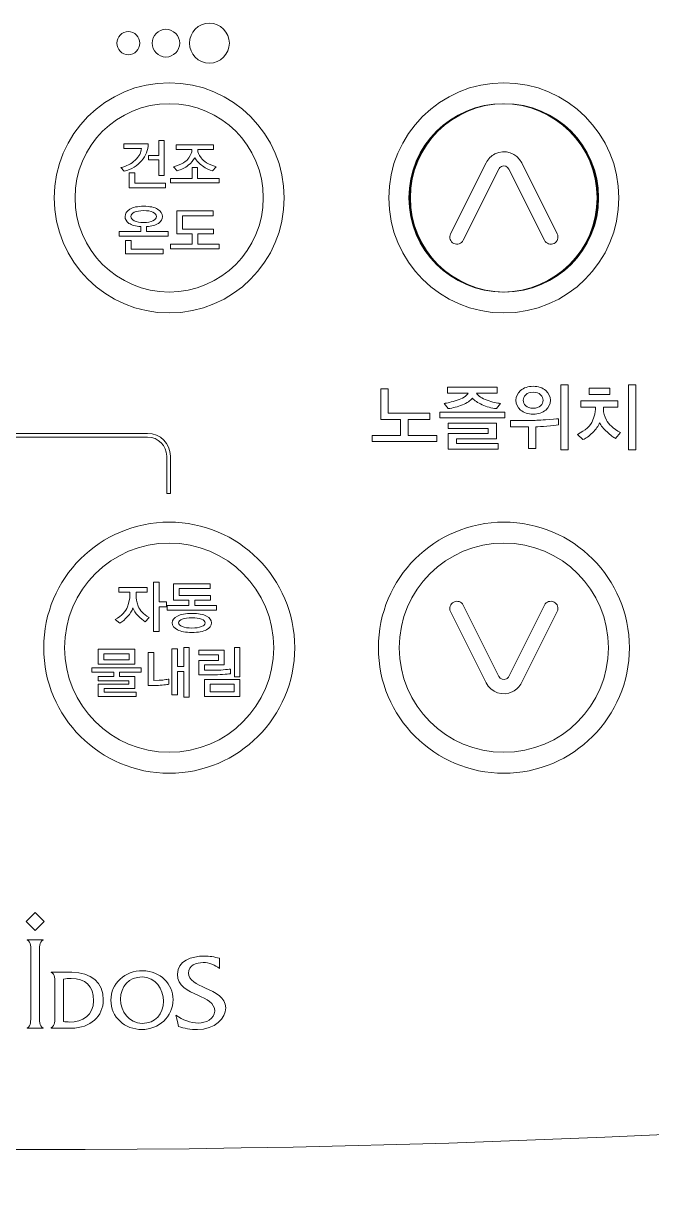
# Model space of a CAD drawing. Header units: millimetres. Extents: x -8699 to 14519, y -2727 to 7848.
# Drawn here: x 1474 to 1504, y -1086.7 to -1031.2 of the extents above; entities that cross this region are included whole.
import ezdxf

# ---------------------------------------------------------------- set-up
doc = ezdxf.new("R2010")
doc.units = ezdxf.units.MM
doc.layers.add('레이어 1', color=7, linetype='Continuous')

msp = doc.modelspace()

# ---------------------------------------------------------------- linework, layer by layer
at = {"layer": '레이어 1', "lineweight": 9}
for p, q in [((1480.428, -1037.522), (1480.428, -1036.817)), ((1480.428, -1036.817), (1480.694, -1036.817)), ((1480.694, -1036.817), (1480.694, -1038.491)), ((1479.941, -1037.742), (1479.941, -1037.522)), ((1479.941, -1037.522), (1480.428, -1037.522)), ((1480.428, -1037.742), (1479.941, -1037.742)), ((1480.428, -1038.491), (1480.428, -1037.742)), ((1482.023, -1038.62), (1482.023, -1038.097)), ((1482.023, -1038.097), (1482.289, -1038.097)), ((1482.289, -1038.097), (1482.289, -1038.62)), ((1479.024, -1039.078), (1479.024, -1038.358)), ((1479.024, -1038.358), (1479.29, -1038.358)), ((1479.29, -1038.358), (1479.29, -1038.857)), ((1480.694, -1038.491), (1480.428, -1038.491)), ((1480.986, -1038.841), (1480.986, -1038.62)), ((1480.986, -1038.62), (1482.023, -1038.62)), ((1482.289, -1038.62), (1483.326, -1038.62)), ((1483.326, -1038.62), (1483.326, -1038.841)), ((1480.758, -1039.078), (1479.024, -1039.078)), ((1479.29, -1038.857), (1480.758, -1038.857)), ((1480.758, -1038.857), (1480.758, -1039.078)), ((1483.326, -1038.841), (1480.986, -1038.841)), ((1481.302, -1041.267), (1481.302, -1040.181)), ((1481.302, -1040.181), (1483.028, -1040.181)), ((1483.028, -1040.181), (1483.028, -1040.405)), ((1483.028, -1040.405), (1481.566, -1040.405)), ((1481.566, -1040.405), (1481.566, -1041.046)), ((1482.023, -1041.267), (1481.302, -1041.267)), ((1481.566, -1041.046), (1483.049, -1041.046)), ((1482.023, -1041.769), (1482.023, -1041.267)), ((1483.049, -1041.267), (1482.297, -1041.267)), ((1482.297, -1041.267), (1482.297, -1041.769)), ((1483.049, -1041.046), (1483.049, -1041.267)), ((1478.844, -1042.232), (1478.844, -1041.59)), ((1478.844, -1041.59), (1479.109, -1041.59)), ((1479.109, -1041.59), (1479.109, -1042.011)), ((1479.109, -1042.011), (1480.649, -1042.011)), ((1480.649, -1042.011), (1480.649, -1042.232)), ((1480.986, -1041.99), (1480.986, -1041.769)), ((1480.986, -1041.769), (1482.023, -1041.769)), ((1483.323, -1041.99), (1480.986, -1041.99)), ((1482.297, -1041.769), (1483.323, -1041.769)), ((1483.323, -1041.769), (1483.323, -1041.99)), ((1480.649, -1042.232), (1478.844, -1042.232)), ((1474.09, -1074.138), (1474.518, -1073.711)), ((1474.518, -1074.565), (1474.09, -1074.138)), ((1474.518, -1073.711), (1474.945, -1074.138)), ((1474.945, -1074.138), (1474.518, -1074.565))]:
    msp.add_line(p, q, dxfattribs=at)
for points in [[(1490.627, -1051.202), (1490.627, -1050.906), (1491.995, -1050.906), (1491.995, -1050.144), (1491.043, -1050.144), (1491.043, -1048.673), (1491.396, -1048.673), (1491.396, -1049.847), (1493.385, -1049.847), (1493.385, -1050.144), (1492.352, -1050.144), (1492.352, -1050.906), (1493.731, -1050.906), (1493.731, -1051.202), (1490.627, -1051.202)], [(1499.654, -1051.601), (1499.654, -1048.496), (1500.007, -1048.496), (1500.007, -1051.601), (1499.654, -1051.601)], [(1501.002, -1048.944), (1501.002, -1048.648), (1502, -1048.648), (1502, -1048.944), (1501.002, -1048.944)], [(1502.882, -1051.601), (1502.882, -1048.496), (1503.235, -1048.496), (1503.235, -1051.601), (1502.882, -1051.601)], [(1493.872, -1050.066), (1493.872, -1049.791), (1496.977, -1049.791), (1496.977, -1050.066), (1493.872, -1050.066)], [(1494.274, -1051.565), (1494.274, -1050.811), (1496.179, -1050.811), (1496.179, -1050.581), (1494.274, -1050.581), (1494.274, -1050.317), (1496.575, -1050.317), (1496.575, -1051.068), (1494.669, -1051.068), (1494.669, -1051.294), (1496.652, -1051.294), (1496.652, -1051.565), (1494.274, -1051.565)], [(1480.452, -1057.924), (1480.452, -1058.855), (1480.803, -1058.855), (1480.803, -1059.099), (1480.452, -1059.099), (1480.452, -1060.284), (1480.183, -1060.284), (1480.183, -1057.924), (1480.452, -1057.924)], [(1480.837, -1059.26), (1480.837, -1059.037), (1481.875, -1059.037), (1481.875, -1058.774), (1481.138, -1058.774), (1481.138, -1058.002), (1482.886, -1058.002), (1482.886, -1058.225), (1481.409, -1058.225), (1481.409, -1058.552), (1482.913, -1058.552), (1482.913, -1058.774), (1482.154, -1058.774), (1482.154, -1059.037), (1483.197, -1059.037), (1483.197, -1059.26), (1480.837, -1059.26)], [(1477.542, -1061.839), (1477.542, -1061.129), (1479.291, -1061.129), (1479.291, -1061.839), (1477.542, -1061.839)], [(1479.022, -1061.341), (1477.811, -1061.341), (1477.811, -1061.631), (1479.022, -1061.631), (1479.022, -1061.341)], [(1481.626, -1063.411), (1481.626, -1062.191), (1481.323, -1062.191), (1481.323, -1063.304), (1481.063, -1063.304), (1481.063, -1061.106), (1481.323, -1061.106), (1481.323, -1061.952), (1481.626, -1061.952), (1481.626, -1061.051), (1481.886, -1061.051), (1481.886, -1063.411), (1481.626, -1063.411)], [(1484.045, -1062.443), (1484.045, -1061.051), (1484.313, -1061.051), (1484.313, -1062.443), (1484.045, -1062.443)], [(1478.277, -1062.223), (1477.237, -1062.223), (1477.237, -1062.017), (1479.596, -1062.017), (1479.596, -1062.223), (1478.556, -1062.223), (1478.556, -1062.43), (1479.291, -1062.43), (1479.291, -1062.998), (1477.827, -1062.998), (1477.827, -1063.181), (1479.349, -1063.181), (1479.349, -1063.384), (1477.542, -1063.384), (1477.542, -1062.802), (1479.004, -1062.802), (1479.004, -1062.631), (1477.542, -1062.631), (1477.542, -1062.43), (1478.277, -1062.43), (1478.277, -1062.223)], [(1482.618, -1063.384), (1482.618, -1062.572), (1484.305, -1062.572), (1484.305, -1063.384), (1482.618, -1063.384)], [(1484.036, -1062.797), (1482.886, -1062.797), (1482.886, -1063.159), (1484.036, -1063.159), (1484.036, -1062.797)]]:
    msp.add_lwpolyline(points, dxfattribs=at)
for points, knots in [([(1481.435, -1032.159), (1481.435, -1032.525), (1481.139, -1032.821), (1480.774, -1032.821), (1480.409, -1032.821), (1480.113, -1032.525), (1480.113, -1032.159), (1480.113, -1031.794), (1480.409, -1031.498), (1480.774, -1031.498), (1481.139, -1031.498), (1481.435, -1031.794), (1481.435, -1032.159)], [0, 0, 0, 0, 1, 1, 1, 2, 2, 2, 3, 3, 3, 4, 4, 4, 4]), ([(1483.806, -1032.159), (1483.806, -1032.686), (1483.38, -1033.112), (1482.853, -1033.112), (1482.328, -1033.112), (1481.901, -1032.686), (1481.901, -1032.159), (1481.901, -1031.633), (1482.328, -1031.207), (1482.853, -1031.207), (1483.38, -1031.207), (1483.806, -1031.633), (1483.806, -1032.159)], [0, 0, 0, 0, 1, 1, 1, 2, 2, 2, 3, 3, 3, 4, 4, 4, 4]), ([(1479.528, -1032.159), (1479.528, -1032.464), (1479.281, -1032.711), (1478.977, -1032.711), (1478.672, -1032.711), (1478.425, -1032.464), (1478.425, -1032.159), (1478.425, -1031.855), (1478.672, -1031.608), (1478.977, -1031.608), (1479.281, -1031.608), (1479.528, -1031.855), (1479.528, -1032.159)], [0, 0, 0, 0, 1, 1, 1, 2, 2, 2, 3, 3, 3, 4, 4, 4, 4]), ([(1475.431, -1039.554), (1475.431, -1042.591), (1477.893, -1045.054), (1480.931, -1045.054), (1483.968, -1045.054), (1486.431, -1042.591), (1486.431, -1039.554), (1486.431, -1036.516), (1483.968, -1034.053), (1480.931, -1034.053), (1477.893, -1034.053), (1475.431, -1036.516), (1475.431, -1039.554)], [0, 0, 0, 0, 1, 1, 1, 2, 2, 2, 3, 3, 3, 4, 4, 4, 4]), ([(1496.931, -1045.054), (1499.969, -1045.054), (1502.431, -1042.591), (1502.431, -1039.554), (1502.431, -1036.516), (1499.969, -1034.053), (1496.931, -1034.053), (1493.893, -1034.053), (1491.431, -1036.516), (1491.431, -1039.554), (1491.431, -1042.591), (1493.893, -1045.054), (1496.931, -1045.054)], [0, 0, 0, 0, 1, 1, 1, 2, 2, 2, 3, 3, 3, 4, 4, 4, 4]), ([(1476.431, -1039.554), (1476.431, -1042.039), (1478.446, -1044.054), (1480.931, -1044.054), (1483.416, -1044.054), (1485.431, -1042.039), (1485.431, -1039.554), (1485.431, -1037.068), (1483.416, -1035.054), (1480.931, -1035.054), (1478.446, -1035.054), (1476.431, -1037.068), (1476.431, -1039.554)], [0, 0, 0, 0, 1, 1, 1, 2, 2, 2, 3, 3, 3, 4, 4, 4, 4]), ([(1492.463, -1039.554), (1492.463, -1042.039), (1494.478, -1044.054), (1496.963, -1044.054), (1499.448, -1044.054), (1501.463, -1042.039), (1501.463, -1039.554), (1501.463, -1037.068), (1499.448, -1035.054), (1496.963, -1035.054), (1494.478, -1035.054), (1492.463, -1037.068), (1492.463, -1039.554)], [0, 0, 0, 0, 1, 1, 1, 2, 2, 2, 3, 3, 3, 4, 4, 4, 4]), ([(1483.004, -1038.258), (1482.855, -1038.223), (1482.697, -1038.147), (1482.529, -1038.03), (1482.362, -1037.914), (1482.237, -1037.782), (1482.156, -1037.635)], [2, 2, 2, 2, 3, 3, 3, 4, 4, 4, 4]), ([(1479.007, -1040.771), (1478.882, -1040.681), (1478.82, -1040.571), (1478.82, -1040.442), (1478.82, -1040.301), (1478.895, -1040.186), (1479.046, -1040.093)], [4, 4, 4, 4, 5, 5, 5, 6, 6, 6, 6]), ([(1479.046, -1040.093), (1479.196, -1040.002), (1479.418, -1039.955), (1479.71, -1039.955), (1480.006, -1039.955), (1480.229, -1040.002), (1480.379, -1040.093)], [6, 6, 6, 6, 7, 7, 7, 8, 8, 8, 8]), ([(1479.263, -1040.242), (1479.152, -1040.297), (1479.096, -1040.363), (1479.096, -1040.442), (1479.096, -1040.524), (1479.152, -1040.593), (1479.263, -1040.648)], [2, 2, 2, 2, 3, 3, 3, 4, 4, 4, 4]), ([(1480.156, -1040.241), (1480.045, -1040.187), (1479.897, -1040.161), (1479.71, -1040.161), (1479.524, -1040.161), (1479.375, -1040.188), (1479.263, -1040.242)], [0, 0, 0, 0, 1, 1, 1, 2, 2, 2, 2]), ([(1479.263, -1040.648), (1479.375, -1040.703), (1479.524, -1040.731), (1479.71, -1040.731), (1479.894, -1040.731), (1480.043, -1040.703), (1480.154, -1040.648), (1480.266, -1040.593), (1480.322, -1040.525), (1480.322, -1040.445), (1480.322, -1040.362), (1480.266, -1040.294), (1480.156, -1040.241)], [4, 4, 4, 4, 5, 5, 5, 6, 6, 6, 7, 7, 7, 8, 8, 8, 8]), ([(1480.379, -1040.093), (1480.528, -1040.186), (1480.603, -1040.301), (1480.603, -1040.442), (1480.603, -1040.571), (1480.54, -1040.681), (1480.415, -1040.771)], [8, 8, 8, 8, 9, 9, 9, 10, 10, 10, 10]), ([(1496.13, -1049.228), (1496.389, -1049.316), (1496.603, -1049.366), (1496.772, -1049.378), (1496.772, -1049.378), (1496.581, -1049.625), (1496.581, -1049.625), (1496.332, -1049.604), (1496.102, -1049.543), (1495.892, -1049.442), (1495.681, -1049.341), (1495.526, -1049.236), (1495.424, -1049.128), (1495.33, -1049.25), (1495.171, -1049.357), (1494.948, -1049.447), (1494.725, -1049.538), (1494.496, -1049.597), (1494.264, -1049.625), (1494.264, -1049.625), (1494.073, -1049.378), (1494.073, -1049.378), (1494.219, -1049.362), (1494.427, -1049.312), (1494.696, -1049.228), (1494.965, -1049.145), (1495.14, -1049.032), (1495.22, -1048.888), (1495.22, -1048.888), (1494.239, -1048.888), (1494.239, -1048.888), (1494.239, -1048.888), (1494.239, -1048.602), (1494.239, -1048.602), (1494.239, -1048.602), (1496.61, -1048.602), (1496.61, -1048.602), (1496.61, -1048.602), (1496.61, -1048.888), (1496.61, -1048.888), (1496.61, -1048.888), (1495.629, -1048.888), (1495.629, -1048.888), (1495.704, -1049.027), (1495.871, -1049.14), (1496.13, -1049.228)], [0, 0, 0, 0, 1, 1, 1, 2, 2, 2, 3, 3, 3, 4, 4, 4, 5, 5, 5, 6, 6, 6, 7, 7, 7, 8, 8, 8, 9, 9, 9, 10, 10, 10, 11, 11, 11, 12, 12, 12, 13, 13, 13, 14, 14, 14, 15, 15, 15, 15]), ([(1498.931, -1048.761), (1499.079, -1048.895), (1499.153, -1049.052), (1499.153, -1049.23), (1499.153, -1049.409), (1499.079, -1049.563), (1498.931, -1049.694), (1498.783, -1049.825), (1498.583, -1049.89), (1498.331, -1049.89), (1498.082, -1049.89), (1497.882, -1049.825), (1497.732, -1049.694), (1497.581, -1049.563), (1497.506, -1049.409), (1497.506, -1049.23), (1497.506, -1049.052), (1497.581, -1048.895), (1497.732, -1048.761), (1497.882, -1048.627), (1498.082, -1048.56), (1498.331, -1048.56), (1498.583, -1048.56), (1498.783, -1048.627), (1498.931, -1048.761)], [0, 0, 0, 0, 1, 1, 1, 2, 2, 2, 3, 3, 3, 4, 4, 4, 5, 5, 5, 6, 6, 6, 7, 7, 7, 8, 8, 8, 8]), ([(1497.975, -1048.962), (1497.897, -1049.042), (1497.859, -1049.13), (1497.859, -1049.227), (1497.859, -1049.323), (1497.897, -1049.411), (1497.975, -1049.489), (1498.053, -1049.568), (1498.171, -1049.608), (1498.331, -1049.608), (1498.491, -1049.608), (1498.61, -1049.568), (1498.688, -1049.489), (1498.765, -1049.411), (1498.804, -1049.323), (1498.804, -1049.227), (1498.804, -1049.13), (1498.765, -1049.042), (1498.688, -1048.962), (1498.61, -1048.882), (1498.491, -1048.842), (1498.331, -1048.842), (1498.171, -1048.842), (1498.053, -1048.882), (1497.975, -1048.962)], [0, 0, 0, 0, 1, 1, 1, 2, 2, 2, 3, 3, 3, 4, 4, 4, 5, 5, 5, 6, 6, 6, 7, 7, 7, 8, 8, 8, 8]), ([(1502.268, -1051.047), (1502.174, -1051), (1502.039, -1050.898), (1501.862, -1050.742), (1501.686, -1050.585), (1501.567, -1050.438), (1501.506, -1050.299), (1501.452, -1050.456), (1501.34, -1050.616), (1501.171, -1050.779), (1501.002, -1050.941), (1500.849, -1051.052), (1500.712, -1051.11), (1500.712, -1051.11), (1500.444, -1050.856), (1500.444, -1050.856), (1500.839, -1050.668), (1501.083, -1050.452), (1501.174, -1050.207), (1501.266, -1049.963), (1501.312, -1049.785), (1501.312, -1049.674), (1501.312, -1049.674), (1501.312, -1049.555), (1501.312, -1049.555), (1501.312, -1049.555), (1500.617, -1049.555), (1500.617, -1049.555), (1500.617, -1049.555), (1500.617, -1049.248), (1500.617, -1049.248), (1500.617, -1049.248), (1502.384, -1049.248), (1502.384, -1049.248), (1502.384, -1049.248), (1502.384, -1049.555), (1502.384, -1049.555), (1502.384, -1049.555), (1501.693, -1049.555), (1501.693, -1049.555), (1501.693, -1049.555), (1501.693, -1049.674), (1501.693, -1049.674), (1501.693, -1049.818), (1501.741, -1049.986), (1501.836, -1050.177), (1501.931, -1050.369), (1502.153, -1050.568), (1502.501, -1050.775), (1502.501, -1050.775), (1502.268, -1051.047), (1502.268, -1051.047)], [0, 0, 0, 0, 1, 1, 1, 2, 2, 2, 3, 3, 3, 4, 4, 4, 5, 5, 5, 6, 6, 6, 7, 7, 7, 8, 8, 8, 9, 9, 9, 10, 10, 10, 11, 11, 11, 12, 12, 12, 13, 13, 13, 14, 14, 14, 15, 15, 15, 16, 16, 16, 17, 17, 17, 17]), ([(1498.993, -1050.467), (1498.759, -1050.484), (1498.581, -1050.493), (1498.458, -1050.493), (1498.458, -1050.493), (1498.458, -1051.53), (1498.458, -1051.53), (1498.458, -1051.53), (1498.106, -1051.53), (1498.106, -1051.53), (1498.106, -1051.53), (1498.106, -1050.496), (1498.106, -1050.496), (1498.106, -1050.496), (1497.252, -1050.496), (1497.252, -1050.496), (1497.252, -1050.496), (1497.252, -1050.193), (1497.252, -1050.193), (1497.252, -1050.193), (1498.201, -1050.193), (1498.201, -1050.193), (1498.373, -1050.193), (1498.613, -1050.183), (1498.922, -1050.163), (1499.231, -1050.143), (1499.438, -1050.125), (1499.541, -1050.108), (1499.541, -1050.108), (1499.541, -1050.408), (1499.541, -1050.408), (1499.41, -1050.43), (1499.227, -1050.449), (1498.993, -1050.467)], [0, 0, 0, 0, 1, 1, 1, 2, 2, 2, 3, 3, 3, 4, 4, 4, 5, 5, 5, 6, 6, 6, 7, 7, 7, 8, 8, 8, 9, 9, 9, 10, 10, 10, 11, 11, 11, 11]), ([(1479.901, -1050.81), (1479.901, -1050.81), (1470.839, -1050.81), (1470.839, -1050.81), (1470.839, -1050.81), (1470.839, -1050.987), (1470.839, -1050.987), (1470.839, -1050.987), (1479.901, -1050.987), (1479.901, -1050.987), (1480.404, -1050.987), (1480.812, -1051.396), (1480.812, -1051.899), (1480.812, -1051.899), (1480.812, -1053.677), (1480.812, -1053.677), (1480.812, -1053.677), (1480.989, -1053.677), (1480.989, -1053.677), (1480.989, -1053.677), (1480.989, -1051.899), (1480.989, -1051.899), (1480.989, -1051.298), (1480.501, -1050.81), (1479.901, -1050.81)], [0, 0, 0, 0, 1, 1, 1, 2, 2, 2, 3, 3, 3, 4, 4, 4, 5, 5, 5, 6, 6, 6, 7, 7, 7, 8, 8, 8, 8]), ([(1480.931, -1055.053), (1477.617, -1055.053), (1474.931, -1057.74), (1474.931, -1061.054), (1474.931, -1064.367), (1477.617, -1067.054), (1480.931, -1067.054), (1484.245, -1067.054), (1486.931, -1064.367), (1486.931, -1061.054), (1486.931, -1057.74), (1484.245, -1055.053), (1480.931, -1055.053)], [0, 0, 0, 0, 1, 1, 1, 2, 2, 2, 3, 3, 3, 4, 4, 4, 4]), ([(1496.931, -1055.053), (1493.617, -1055.053), (1490.931, -1057.74), (1490.931, -1061.054), (1490.931, -1064.367), (1493.617, -1067.054), (1496.931, -1067.054), (1500.244, -1067.054), (1502.931, -1064.367), (1502.931, -1061.054), (1502.931, -1057.74), (1500.244, -1055.053), (1496.931, -1055.053)], [0, 0, 0, 0, 1, 1, 1, 2, 2, 2, 3, 3, 3, 4, 4, 4, 4]), ([(1479.781, -1059.815), (1479.681, -1059.747), (1479.568, -1059.649), (1479.441, -1059.523), (1479.314, -1059.395), (1479.233, -1059.272), (1479.197, -1059.153), (1479.154, -1059.287), (1479.069, -1059.424), (1478.943, -1059.564), (1478.817, -1059.704), (1478.694, -1059.812), (1478.572, -1059.887), (1478.572, -1059.887), (1478.352, -1059.705), (1478.352, -1059.705), (1478.665, -1059.524), (1478.859, -1059.321), (1478.936, -1059.095), (1479.011, -1058.869), (1479.049, -1058.698), (1479.049, -1058.584), (1479.049, -1058.584), (1479.049, -1058.407), (1479.049, -1058.407), (1479.049, -1058.407), (1478.516, -1058.407), (1478.516, -1058.407), (1478.516, -1058.407), (1478.516, -1058.174), (1478.516, -1058.174), (1478.516, -1058.174), (1479.883, -1058.174), (1479.883, -1058.174), (1479.883, -1058.174), (1479.883, -1058.407), (1479.883, -1058.407), (1479.883, -1058.407), (1479.347, -1058.407), (1479.347, -1058.407), (1479.347, -1058.407), (1479.347, -1058.584), (1479.347, -1058.584), (1479.347, -1058.695), (1479.382, -1058.855), (1479.453, -1059.064), (1479.523, -1059.273), (1479.695, -1059.455), (1479.966, -1059.609), (1479.966, -1059.609), (1479.781, -1059.815), (1479.781, -1059.815)], [0, 0, 0, 0, 1, 1, 1, 2, 2, 2, 3, 3, 3, 4, 4, 4, 5, 5, 5, 6, 6, 6, 7, 7, 7, 8, 8, 8, 9, 9, 9, 10, 10, 10, 11, 11, 11, 12, 12, 12, 13, 13, 13, 14, 14, 14, 15, 15, 15, 16, 16, 16, 17, 17, 17, 17]), ([(1482.714, -1060.197), (1482.552, -1060.284), (1482.319, -1060.327), (1482.018, -1060.327), (1481.717, -1060.327), (1481.485, -1060.284), (1481.322, -1060.197), (1481.158, -1060.11), (1481.076, -1060.001), (1481.076, -1059.871), (1481.076, -1059.739), (1481.158, -1059.63), (1481.322, -1059.545), (1481.485, -1059.46), (1481.717, -1059.418), (1482.018, -1059.418), (1482.319, -1059.418), (1482.552, -1059.46), (1482.714, -1059.545), (1482.875, -1059.63), (1482.956, -1059.739), (1482.956, -1059.871), (1482.956, -1060.001), (1482.875, -1060.11), (1482.714, -1060.197)], [0, 0, 0, 0, 1, 1, 1, 2, 2, 2, 3, 3, 3, 4, 4, 4, 5, 5, 5, 6, 6, 6, 7, 7, 7, 8, 8, 8, 8]), ([(1481.558, -1059.689), (1481.44, -1059.734), (1481.382, -1059.793), (1481.382, -1059.868), (1481.382, -1059.94), (1481.44, -1059.999), (1481.558, -1060.046), (1481.675, -1060.092), (1481.828, -1060.115), (1482.018, -1060.115), (1482.205, -1060.115), (1482.357, -1060.092), (1482.474, -1060.047), (1482.592, -1060.001), (1482.65, -1059.943), (1482.65, -1059.871), (1482.65, -1059.797), (1482.592, -1059.738), (1482.474, -1059.691), (1482.357, -1059.645), (1482.205, -1059.622), (1482.018, -1059.622), (1481.828, -1059.622), (1481.675, -1059.644), (1481.558, -1059.689)], [0, 0, 0, 0, 1, 1, 1, 2, 2, 2, 3, 3, 3, 4, 4, 4, 5, 5, 5, 6, 6, 6, 7, 7, 7, 8, 8, 8, 8]), ([(1480.674, -1062.831), (1480.558, -1062.844), (1480.449, -1062.853), (1480.347, -1062.856), (1480.347, -1062.856), (1479.923, -1062.862), (1479.923, -1062.862), (1479.923, -1062.862), (1479.923, -1061.282), (1479.923, -1061.282), (1479.923, -1061.282), (1480.189, -1061.282), (1480.189, -1061.282), (1480.189, -1061.282), (1480.189, -1062.618), (1480.189, -1062.618), (1480.189, -1062.618), (1480.446, -1062.612), (1480.446, -1062.612), (1480.511, -1062.61), (1480.593, -1062.603), (1480.693, -1062.59), (1480.793, -1062.578), (1480.867, -1062.567), (1480.915, -1062.559), (1480.915, -1062.559), (1480.915, -1062.8), (1480.915, -1062.8), (1480.871, -1062.807), (1480.79, -1062.817), (1480.674, -1062.831)], [0, 0, 0, 0, 1, 1, 1, 2, 2, 2, 3, 3, 3, 4, 4, 4, 5, 5, 5, 6, 6, 6, 7, 7, 7, 8, 8, 8, 9, 9, 9, 10, 10, 10, 10]), ([(1483.484, -1062.331), (1483.321, -1062.341), (1483.164, -1062.349), (1483.012, -1062.352), (1483.012, -1062.352), (1482.355, -1062.357), (1482.355, -1062.357), (1482.355, -1062.357), (1482.355, -1061.66), (1482.355, -1061.66), (1482.355, -1061.66), (1483.283, -1061.66), (1483.283, -1061.66), (1483.283, -1061.66), (1483.283, -1061.4), (1483.283, -1061.4), (1483.283, -1061.4), (1482.355, -1061.4), (1482.355, -1061.4), (1482.355, -1061.4), (1482.355, -1061.178), (1482.355, -1061.178), (1482.355, -1061.178), (1483.551, -1061.178), (1483.551, -1061.178), (1483.551, -1061.178), (1483.551, -1061.877), (1483.551, -1061.877), (1483.551, -1061.877), (1482.621, -1061.877), (1482.621, -1061.877), (1482.621, -1061.877), (1482.621, -1062.135), (1482.621, -1062.135), (1482.621, -1062.135), (1483.114, -1062.132), (1483.114, -1062.132), (1483.23, -1062.13), (1483.363, -1062.124), (1483.512, -1062.112), (1483.662, -1062.1), (1483.777, -1062.089), (1483.859, -1062.078), (1483.859, -1062.078), (1483.859, -1062.296), (1483.859, -1062.296), (1483.772, -1062.308), (1483.646, -1062.32), (1483.484, -1062.331)], [0, 0, 0, 0, 1, 1, 1, 2, 2, 2, 3, 3, 3, 4, 4, 4, 5, 5, 5, 6, 6, 6, 7, 7, 7, 8, 8, 8, 9, 9, 9, 10, 10, 10, 11, 11, 11, 12, 12, 12, 13, 13, 13, 14, 14, 14, 15, 15, 15, 16, 16, 16, 16]), ([(1482.279, -1079.305), (1481.954, -1079.305), (1481.65, -1079.254), (1481.378, -1079.156), (1481.372, -1079.126), (1481.282, -1078.74), (1481.253, -1078.614), (1481.562, -1078.852), (1481.959, -1078.995), (1482.336, -1078.995), (1482.66, -1078.995), (1483.108, -1078.796), (1483.108, -1078.424), (1483.108, -1078.029), (1482.716, -1077.854), (1482.301, -1077.669), (1481.822, -1077.454), (1481.326, -1077.233), (1481.326, -1076.662), (1481.326, -1076.02), (1482.009, -1075.793), (1482.595, -1075.793), (1482.854, -1075.793), (1483.102, -1075.829), (1483.335, -1075.9), (1483.335, -1075.937), (1483.335, -1076.283), (1483.335, -1076.389), (1483.134, -1076.214), (1482.836, -1076.102), (1482.554, -1076.102), (1482.231, -1076.102), (1481.854, -1076.234), (1481.854, -1076.605), (1481.854, -1076.954), (1482.246, -1077.134), (1482.663, -1077.324), (1483.141, -1077.542), (1483.635, -1077.768), (1483.635, -1078.264), (1483.635, -1078.764), (1483.117, -1079.305), (1482.279, -1079.305)], [0, 0, 0, 0, 1, 1, 1, 2, 2, 2, 3, 3, 3, 4, 4, 4, 5, 5, 5, 6, 6, 6, 7, 7, 7, 8, 8, 8, 9, 9, 9, 10, 10, 10, 11, 11, 11, 12, 12, 12, 13, 13, 13, 14, 14, 14, 14]), ([(1475.875, -1076.903), (1475.997, -1076.875), (1476.118, -1076.859), (1476.24, -1076.859), (1476.918, -1076.859), (1477.316, -1077.216), (1477.316, -1077.927), (1477.316, -1078.629), (1476.776, -1078.945), (1476.171, -1078.945), (1476.07, -1078.945), (1475.972, -1078.937), (1475.875, -1078.917)], [0, 0, 0, 0, 1, 1, 1, 2, 2, 2, 3, 3, 3, 4, 4, 4, 4]), ([(1476.256, -1079.237), (1477.166, -1079.237), (1477.779, -1078.678), (1477.779, -1077.878), (1477.779, -1077.07), (1477.201, -1076.566), (1476.277, -1076.566)], [3, 3, 3, 3, 4, 4, 4, 5, 5, 5, 5]), ([(1479.663, -1076.498), (1478.811, -1076.478), (1478.141, -1077.123), (1478.141, -1077.894), (1478.141, -1078.727), (1478.819, -1079.302), (1479.623, -1079.302), (1480.43, -1079.302), (1481.116, -1078.702), (1481.116, -1077.874), (1481.116, -1077.143), (1480.516, -1076.494), (1479.663, -1076.498)], [0, 0, 0, 0, 1, 1, 1, 2, 2, 2, 3, 3, 3, 4, 4, 4, 4]), ([(1479.635, -1076.79), (1480.276, -1076.79), (1480.653, -1077.363), (1480.653, -1077.955), (1480.653, -1078.56), (1480.26, -1079.01), (1479.643, -1079.01), (1479.006, -1079.01), (1478.604, -1078.425), (1478.604, -1077.858), (1478.604, -1077.244), (1479.006, -1076.79), (1479.635, -1076.79)], [0, 0, 0, 0, 1, 1, 1, 2, 2, 2, 3, 3, 3, 4, 4, 4, 4])]:
    msp.add_open_spline(points, degree=3, knots=knots, dxfattribs=at)
at = {"layer": '레이어 1', "lineweight": 18}
for points in [[(1476.431, -1039.554), (1476.431, -1042.039), (1478.446, -1044.054), (1480.931, -1044.054), (1483.416, -1044.054), (1485.431, -1042.039), (1485.431, -1039.554), (1485.431, -1037.068), (1483.416, -1035.054), (1480.931, -1035.054), (1478.446, -1035.054), (1476.431, -1037.068), (1476.431, -1039.554)], [(1496.889, -1044.053), (1499.375, -1044.053), (1501.389, -1042.039), (1501.389, -1039.553), (1501.389, -1037.068), (1499.375, -1035.053), (1496.889, -1035.053), (1494.404, -1035.053), (1492.389, -1037.068), (1492.389, -1039.553), (1492.389, -1042.039), (1494.404, -1044.053), (1496.889, -1044.053)], [(1496.931, -1044.054), (1499.416, -1044.054), (1501.431, -1042.039), (1501.431, -1039.554), (1501.431, -1037.068), (1499.416, -1035.054), (1496.931, -1035.054), (1494.445, -1035.054), (1492.431, -1037.068), (1492.431, -1039.554), (1492.431, -1042.039), (1494.445, -1044.054), (1496.931, -1044.054)], [(1480.931, -1056.054), (1478.169, -1056.054), (1475.931, -1058.292), (1475.931, -1061.054), (1475.931, -1063.815), (1478.169, -1066.053), (1480.931, -1066.053), (1483.692, -1066.053), (1485.931, -1063.815), (1485.931, -1061.054), (1485.931, -1058.292), (1483.692, -1056.054), (1480.931, -1056.054)], [(1480.931, -1056.054), (1478.169, -1056.054), (1475.931, -1058.292), (1475.931, -1061.054), (1475.931, -1063.815), (1478.169, -1066.053), (1480.931, -1066.053), (1483.693, -1066.053), (1485.931, -1063.815), (1485.931, -1061.054), (1485.931, -1058.292), (1483.693, -1056.054), (1480.931, -1056.054)], [(1496.931, -1056.054), (1494.169, -1056.054), (1491.931, -1058.292), (1491.931, -1061.054), (1491.931, -1063.815), (1494.169, -1066.053), (1496.931, -1066.053), (1499.692, -1066.053), (1501.931, -1063.815), (1501.931, -1061.054), (1501.931, -1058.292), (1499.692, -1056.054), (1496.931, -1056.054)], [(1496.931, -1056.054), (1494.169, -1056.054), (1491.931, -1058.292), (1491.931, -1061.054), (1491.931, -1063.815), (1494.169, -1066.053), (1496.931, -1066.053), (1499.692, -1066.053), (1501.931, -1063.815), (1501.931, -1061.054), (1501.931, -1058.292), (1499.692, -1056.054), (1496.931, -1056.054)]]:
    msp.add_open_spline(points, degree=3, knots=[0, 0, 0, 0, 1, 1, 1, 2, 2, 2, 3, 3, 3, 4, 4, 4, 4], dxfattribs=at)
at = {"layer": '레이어 1', "lineweight": 9}
for points in [[(1478.767, -1037.193), (1478.767, -1037.193), (1478.767, -1036.972), (1478.767, -1036.972)], [(1478.767, -1036.972), (1478.767, -1036.972), (1479.925, -1036.972), (1479.925, -1036.972)], [(1479.925, -1036.972), (1479.92, -1037.27), (1479.815, -1037.539), (1479.609, -1037.778)], [(1481.263, -1037.246), (1481.263, -1037.246), (1481.263, -1037.025), (1481.263, -1037.025)], [(1481.263, -1037.025), (1481.263, -1037.025), (1483.049, -1037.025), (1483.049, -1037.025)], [(1483.049, -1037.025), (1483.049, -1037.025), (1483.049, -1037.246), (1483.049, -1037.246)], [(1479.606, -1037.193), (1479.606, -1037.193), (1478.767, -1037.193), (1478.767, -1037.193)], [(1479.303, -1037.749), (1479.493, -1037.571), (1479.594, -1037.386), (1479.606, -1037.193)], [(1482.015, -1037.246), (1482.015, -1037.246), (1481.263, -1037.246), (1481.263, -1037.246)], [(1481.868, -1037.647), (1481.966, -1037.483), (1482.015, -1037.361), (1482.015, -1037.28)], [(1482.015, -1037.28), (1482.015, -1037.28), (1482.015, -1037.246), (1482.015, -1037.246)], [(1483.049, -1037.246), (1483.049, -1037.246), (1482.297, -1037.246), (1482.297, -1037.246)], [(1482.297, -1037.246), (1482.297, -1037.246), (1482.297, -1037.28), (1482.297, -1037.28)], [(1482.297, -1037.28), (1482.297, -1037.361), (1482.35, -1037.483), (1482.458, -1037.647)], [(1478.618, -1038.108), (1478.885, -1038.046), (1479.114, -1037.927), (1479.303, -1037.749)], [(1478.782, -1038.284), (1478.782, -1038.284), (1478.618, -1038.108), (1478.618, -1038.108)], [(1479.609, -1037.778), (1479.404, -1038.017), (1479.128, -1038.186), (1478.782, -1038.284)], [(1481.135, -1038.074), (1481.527, -1037.952), (1481.771, -1037.811), (1481.868, -1037.647)], [(1481.308, -1038.258), (1481.308, -1038.258), (1481.135, -1038.074), (1481.135, -1038.074)], [(1481.841, -1037.996), (1481.696, -1038.114), (1481.518, -1038.201), (1481.308, -1038.258)], [(1482.156, -1037.635), (1482.09, -1037.757), (1481.985, -1037.878), (1481.841, -1037.996)], [(1482.458, -1037.647), (1482.565, -1037.811), (1482.805, -1037.952), (1483.177, -1038.074)], [(1483.177, -1038.074), (1483.177, -1038.074), (1483.004, -1038.258), (1483.004, -1038.258)], [(1479.572, -1040.926), (1479.32, -1040.911), (1479.132, -1040.859), (1479.007, -1040.771)], [(1479.572, -1041.162), (1479.572, -1041.162), (1479.572, -1040.926), (1479.572, -1040.926)], [(1480.415, -1040.771), (1480.289, -1040.859), (1480.099, -1040.911), (1479.846, -1040.926)], [(1479.846, -1040.926), (1479.846, -1040.926), (1479.846, -1041.162), (1479.846, -1041.162)], [(1478.541, -1041.385), (1478.541, -1041.385), (1478.541, -1041.162), (1478.541, -1041.162)], [(1478.541, -1041.162), (1478.541, -1041.162), (1479.572, -1041.162), (1479.572, -1041.162)], [(1480.88, -1041.385), (1480.88, -1041.385), (1478.541, -1041.385), (1478.541, -1041.385)], [(1479.846, -1041.162), (1479.846, -1041.162), (1480.88, -1041.162), (1480.88, -1041.162)], [(1480.88, -1041.162), (1480.88, -1041.162), (1480.88, -1041.385), (1480.88, -1041.385)], [(1474.133, -1075.028), (1474.133, -1075.028), (1474.133, -1075.016), (1474.133, -1075.016)], [(1474.133, -1075.016), (1474.133, -1075.016), (1474.904, -1075.016), (1474.904, -1075.016)], [(1474.31, -1075.588), (1474.31, -1075.401), (1474.34, -1075.105), (1474.133, -1075.028)], [(1474.904, -1075.028), (1474.701, -1075.105), (1474.725, -1075.405), (1474.725, -1075.588)], [(1474.904, -1075.016), (1474.904, -1075.016), (1474.904, -1075.028), (1474.904, -1075.028)], [(1474.31, -1078.667), (1474.31, -1078.667), (1474.31, -1075.588), (1474.31, -1075.588)], [(1474.725, -1075.588), (1474.725, -1075.588), (1474.725, -1078.667), (1474.725, -1078.667)], [(1476.277, -1076.566), (1476.277, -1076.566), (1475.282, -1076.566), (1475.282, -1076.566)], [(1475.282, -1076.566), (1475.282, -1076.566), (1475.282, -1076.58), (1475.282, -1076.58)], [(1475.282, -1076.58), (1475.49, -1076.64), (1475.461, -1076.936), (1475.461, -1077.123)], [(1475.875, -1078.917), (1475.875, -1078.917), (1475.875, -1076.903), (1475.875, -1076.903)], [(1475.461, -1077.123), (1475.461, -1077.123), (1475.461, -1078.654), (1475.461, -1078.654)], [(1474.133, -1079.223), (1474.335, -1079.15), (1474.31, -1078.85), (1474.31, -1078.667)], [(1474.725, -1078.667), (1474.725, -1078.85), (1474.701, -1079.146), (1474.904, -1079.223)], [(1475.461, -1078.654), (1475.461, -1078.893), (1475.485, -1079.087), (1475.282, -1079.225)], [(1474.133, -1079.236), (1474.133, -1079.236), (1474.133, -1079.223), (1474.133, -1079.223)], [(1474.904, -1079.236), (1474.904, -1079.236), (1474.133, -1079.236), (1474.133, -1079.236)], [(1474.904, -1079.223), (1474.904, -1079.223), (1474.904, -1079.236), (1474.904, -1079.236)], [(1475.282, -1079.225), (1475.282, -1079.225), (1475.282, -1079.237), (1475.282, -1079.237)], [(1475.282, -1079.237), (1475.282, -1079.237), (1476.256, -1079.237), (1476.256, -1079.237)], [(1395.086, -1080.002), (1447.769, -1086.723), (1501.092, -1086.723), (1553.776, -1080.002)]]:
    msp.add_open_spline(points, degree=3, dxfattribs=at)
at = {"layer": '레이어 1', "lineweight": 18}
for points in [[(1496.507, -1037.452), (1496.323, -1037.543), (1496.174, -1037.692), (1496.083, -1037.876)], [(1497.783, -1037.876), (1497.548, -1037.407), (1496.976, -1037.217), (1496.507, -1037.452)], [(1496.083, -1037.876), (1496.083, -1037.876), (1494.382, -1041.277), (1494.382, -1041.277)], [(1496.69, -1038.18), (1496.716, -1038.127), (1496.758, -1038.085), (1496.811, -1038.059)], [(1496.811, -1038.059), (1496.945, -1037.991), (1497.109, -1038.045), (1497.175, -1038.18)], [(1499.482, -1041.277), (1499.482, -1041.277), (1497.783, -1037.876), (1497.783, -1037.876)], [(1494.989, -1041.58), (1494.989, -1041.58), (1496.69, -1038.18), (1496.69, -1038.18)], [(1497.175, -1038.18), (1497.175, -1038.18), (1498.876, -1041.58), (1498.876, -1041.58)], [(1494.382, -1041.277), (1494.298, -1041.445), (1494.366, -1041.648), (1494.534, -1041.732)], [(1499.331, -1041.732), (1499.498, -1041.648), (1499.567, -1041.445), (1499.482, -1041.277)], [(1494.534, -1041.732), (1494.701, -1041.816), (1494.906, -1041.748), (1494.989, -1041.58)], [(1498.876, -1041.58), (1498.96, -1041.748), (1499.164, -1041.816), (1499.331, -1041.732)], [(1494.531, -1058.871), (1494.364, -1058.955), (1494.296, -1059.158), (1494.38, -1059.327)], [(1494.987, -1059.023), (1494.903, -1058.855), (1494.699, -1058.787), (1494.531, -1058.871)], [(1496.688, -1062.423), (1496.688, -1062.423), (1494.987, -1059.023), (1494.987, -1059.023)], [(1498.874, -1059.023), (1498.874, -1059.023), (1497.173, -1062.423), (1497.173, -1062.423)], [(1499.329, -1058.871), (1499.161, -1058.787), (1498.957, -1058.855), (1498.874, -1059.023)], [(1499.481, -1059.327), (1499.565, -1059.158), (1499.496, -1058.955), (1499.329, -1058.871)], [(1494.38, -1059.327), (1494.38, -1059.327), (1496.08, -1062.728), (1496.08, -1062.728)], [(1497.78, -1062.728), (1497.78, -1062.728), (1499.481, -1059.327), (1499.481, -1059.327)], [(1497.052, -1062.545), (1496.918, -1062.612), (1496.754, -1062.558), (1496.688, -1062.423)], [(1497.173, -1062.423), (1497.147, -1062.476), (1497.104, -1062.518), (1497.052, -1062.545)], [(1496.08, -1062.728), (1496.315, -1063.196), (1496.886, -1063.387), (1497.355, -1063.152)], [(1497.355, -1063.152), (1497.54, -1063.06), (1497.689, -1062.911), (1497.78, -1062.728)]]:
    msp.add_open_spline(points, degree=3, dxfattribs=at)

doc.saveas('drawing.dxf')
